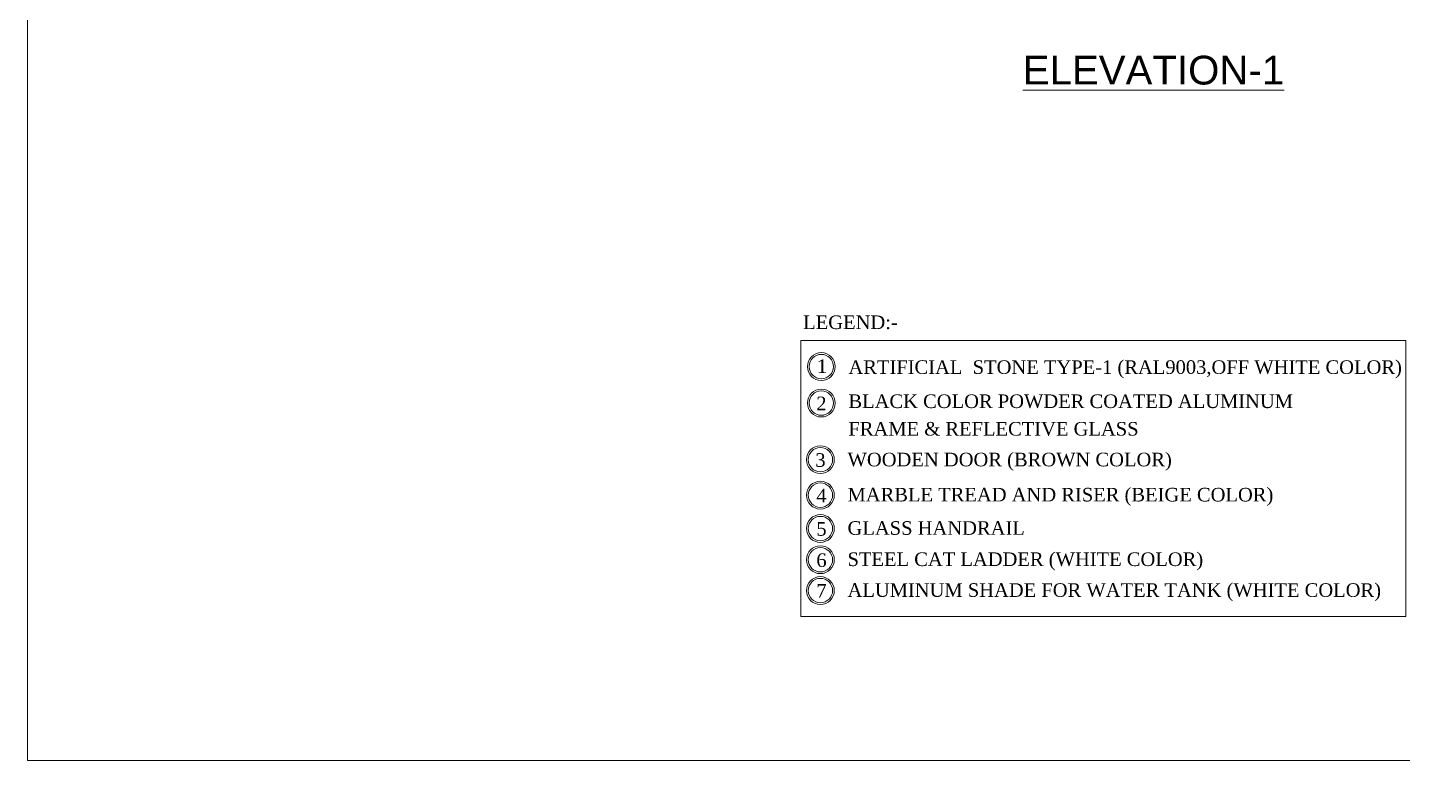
# Model space of a CAD drawing. Header units: inches. Extents: x -114 to 635, y -137 to 57.
# Drawn here: x 279.48 to 308.96, y -2.31 to 13.41 of the extents above; entities that cross this region are included whole.
import ezdxf

# ---------------------------------------------------------------- set-up
doc = ezdxf.new("R2010")
doc.units = ezdxf.units.IN
doc.header["$MEASUREMENT"] = 0
for name, color, linetype, lineweight in [('A-ELEVATION TAG', 230, 'Continuous', 5), ('BORDER A2', 7, 'Continuous', 50), ('TEXT2', 7, 'Continuous', 0)]:
    doc.layers.add(name, color=color, linetype=linetype, lineweight=lineweight)
doc.styles.add('Arial', font='arial.ttf')
doc.styles.add('BORDER', font='times.ttf', dxfattribs={"height": 0.2})

msp = doc.modelspace()

# ---------------------------------------------------------------- linework, layer by layer
at = {"layer": 'BORDER A2', "lineweight": 5}
msp.add_lwpolyline([(279.485, -2.308), (325.085, -2.308), (325.085, 37.892), (279.485, 37.892)], close=True, dxfattribs=at)
at = {"layer": 'TEXT2'}
msp.add_lwpolyline([(296.062, 0.778), (309.036, 0.778), (309.035, 6.694), (296.062, 6.694)], close=True, dxfattribs=at)
for centre, radius in [((296.504, 6.137), 0.298), ((296.504, 6.137), 0.261), ((296.504, 5.354), 0.298), ((296.504, 5.354), 0.261), ((296.484, 4.141), 0.298), ((296.484, 4.141), 0.261), ((296.484, 3.38), 0.298), ((296.484, 3.38), 0.261), ((296.484, 2.665), 0.298), ((296.484, 2.665), 0.261), ((296.484, 1.995), 0.298), ((296.484, 1.995), 0.261), ((296.484, 1.335), 0.298), ((296.484, 1.335), 0.261)]:
    msp.add_circle(centre, radius, dxfattribs=at)

# ---------------------------------------------------------------- texts
at = {"layer": 'A-ELEVATION TAG', "style": 'Arial'}
msp.add_text('%%UELEVATION-1', height=0.61699, dxfattribs=at).set_placement((300.822, 12.184))
at = {"layer": 'TEXT2', "style": 'BORDER'}
for s, height, p in [('LEGEND:-', 0.2913, (296.114, 6.941)), ('1', 0.291, (296.409, 6.001)), ('ARTIFICIAL  STONE TYPE-1 (RAL9003,OFF WHITE COLOR)', 0.29127, (297.084, 5.98)), ('2', 0.291, (296.395, 5.201)), ('BLACK COLOR POWDER COATED ALUMINUM', 0.29127, (297.084, 5.248)), ('FRAME & REFLECTIVE GLASS', 0.29127, (297.084, 4.657)), ('3', 0.291, (296.375, 3.988)), ('WOODEN DOOR (BROWN COLOR)', 0.29127, (297.065, 3.998)), ('MARBLE TREAD AND RISER (BEIGE COLOR)', 0.29127, (297.065, 3.245)), ('4', 0.291, (296.397, 3.226)), ('5', 0.291, (296.397, 2.511)), ('GLASS HANDRAIL', 0.29127, (297.065, 2.53)), ('6', 0.291, (296.397, 1.841)), ('STEEL CAT LADDER (WHITE COLOR)', 0.29127, (297.065, 1.861)), ('ALUMINUM SHADE FOR WATER TANK (WHITE COLOR)', 0.29127, (297.065, 1.2)), ('7', 0.291, (296.397, 1.181))]:
    msp.add_text(s, height=height, dxfattribs=at).set_placement(p)

doc.saveas('drawing.dxf')
